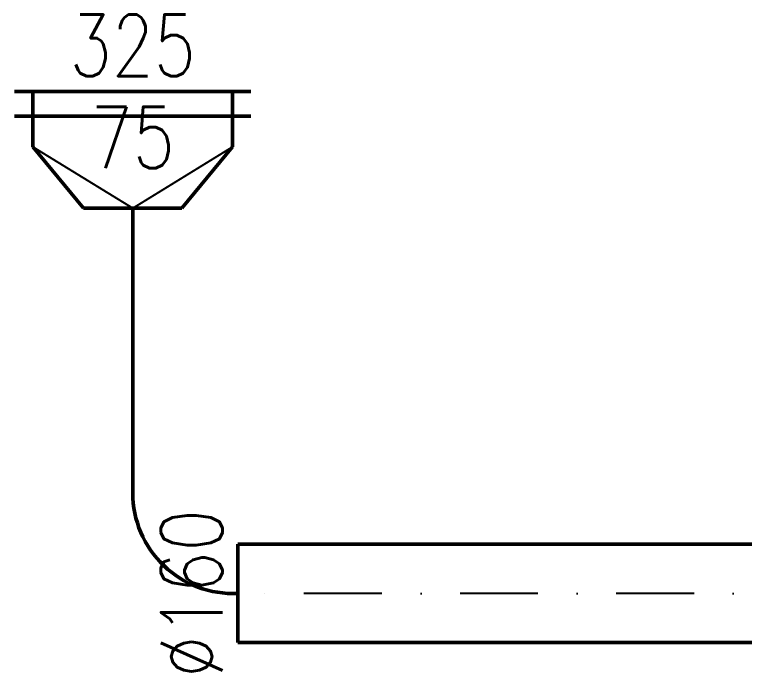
# Model space of a CAD drawing. Header units: millimetres. Extents: x -5302 to 21798, y 61486 to 66330.
# Drawn here: x 14616 to 15805, y 65152 to 66221 of the extents above; entities that cross this region are included whole.
import ezdxf
from ezdxf.enums import TextEntityAlignment as Align

# ---------------------------------------------------------------- set-up
doc = ezdxf.new("R2010")
doc.units = ezdxf.units.MM
doc.header["$LTSCALE"] = 10
doc.linetypes.add('DASHDOT', pattern=[25.4, 12.7, -6.35, 0, -6.35])
doc.linetypes.add('KOLEJE', pattern=[0])
doc.layers.get('0').update_dxf_attribs({"color": 3})
for name, color, linetype, lineweight in [('V-flexo_osy', 3, 'KOLEJE', 50), ('V-objekty', 3, 'Continuous', 50), ('V-tvarovky', 3, 'Continuous', 50)]:
    doc.layers.add(name, color=color, linetype=linetype, lineweight=lineweight)
for name, color, linetype in [('V-objekty-popis', 3, 'Continuous'), ('V-tvarovky-popis', 3, 'Continuous'), ('VZT_pomocná', 3, 'Continuous')]:
    doc.layers.add(name, color=color, linetype=linetype)
doc.styles.get("Standard").update_dxf_attribs({"font": 'simplex.shx', "width": 0.8})
doc.linetypes.add('KOLEJE_2', pattern='A,2,[141,CADKON.SHX,S=3,R=0,X=0,Y=0],1.5', length=3.5)

# ---------------------------------------------------------------- blocks, each defined once
blk = doc.blocks.new('*U82', base_point=(162.5, 40))
at = {"color": 0, "linetype": 'ByBlock', "lineweight": -2, "ltscale": 2000}
for points in [[(0, 0), (325, 0), (325, 40), (0, 40), (0, 0)], [(0, 0), (-30, 0)], [(325, 0), (355, 0)]]:
    blk.add_lwpolyline(points, dxfattribs=at)
blk = doc.blocks.new('*U83')
at = {"color": 0, "linetype": 'ByBlock', "lineweight": -2, "ltscale": 2000}
for p, q in [((0, 162.5), (0, 192.5)), ((50, 162.5), (0, 162.5)), ((0, 162.5), (0, 162.5)), ((0, 162.5), (0, -162.5)), ((50, 162.5), (150, 80)), ((150, 80), (150, 80)), ((150, 80), (150, -80)), ((150, 80), (150, 80)), ((150, -80), (50, -162.5)), ((150, -80), (150, -80)), ((150, -80), (150, -80)), ((50, -162.5), (0, -162.5)), ((0, -162.5), (0, -192.5)), ((0, -162.5), (0, -162.5))]:
    blk.add_line(p, q, dxfattribs=at)
at = {"color": 2, "linetype": 'DASHDOT', "lineweight": 25, "ltscale": 2000}
for p, q in [((50, 162.5), (150, 0)), ((150, 0), (50, -162.5))]:
    blk.add_line(p, q, dxfattribs=at)
blk = doc.blocks.new('*U204', base_point=(162.5, 40))
at = {"color": 0, "linetype": 'ByBlock', "lineweight": -2, "ltscale": 2000}
for points in [[(0, 0), (325, 0), (325, 40), (0, 40), (0, 0)], [(0, 0), (-30, 0)], [(325, 0), (355, 0)]]:
    blk.add_lwpolyline(points, dxfattribs=at)
blk = doc.blocks.new('*U205')
at = {"color": 0, "linetype": 'ByBlock', "lineweight": -2, "ltscale": 2000}
for p, q in [((0, 162.5), (0, 192.5)), ((50, 162.5), (0, 162.5)), ((0, 162.5), (0, 162.5)), ((0, 162.5), (0, -162.5)), ((50, 162.5), (150, 80)), ((150, 80), (150, 80)), ((150, 80), (150, -80)), ((150, 80), (150, 80)), ((150, -80), (50, -162.5)), ((150, -80), (150, -80)), ((150, -80), (150, -80)), ((50, -162.5), (0, -162.5)), ((0, -162.5), (0, -192.5)), ((0, -162.5), (0, -162.5))]:
    blk.add_line(p, q, dxfattribs=at)
at = {"color": 2, "linetype": 'DASHDOT', "lineweight": 25, "ltscale": 2000}
for p, q in [((50, 162.5), (150, 0)), ((150, 0), (50, -162.5))]:
    blk.add_line(p, q, dxfattribs=at)
blk = doc.blocks.new('*U252')
at = {"color": 0, "linetype": 'ByBlock', "lineweight": -2, "ltscale": 2000}
for p, q in [((0, 160), (0, 0)), ((1251.24, 160), (0, 160)), ((1251.24, 0), (1251.24, 160)), ((0, 0), (1251.24, 0))]:
    blk.add_line(p, q, dxfattribs=at)
at = {"color": 2, "linetype": 'DASHDOT', "lineweight": 25}
blk.add_line((0, 80), (1251.24, 80), dxfattribs=at)

msp = doc.modelspace()

# ---------------------------------------------------------------- linework, layer by layer
at = {"layer": 'V-flexo_osy', "linetype": 'KOLEJE_2', "ltscale": 2}
msp.add_lwpolyline([(14808.9, 65905.7), (14808.9, 65442.3, 0.426874), (14979.8, 65278.6, -0.331768)], format="xyb", dxfattribs=at)
at = {"layer": 'VZT_pomocná', "ltscale": 2000}
msp.add_lwpolyline([(14808.9, 65710.7), (14808.9, 65442.3, 0.426874), (14979.8, 65278.6, -0.331768)], format="xyb", dxfattribs=at)

# ---------------------------------------------------------------- block references
at = {"layer": 'V-objekty', "ltscale": 2000, "xscale": -1}
for name, rotation in [('*U82', 180), ('*U204', 180), ('*U83', 90.00000000000192), ('*U205', 90.00000000000192)]:
    msp.add_blockref(name, (14808.9, 66055.7), dxfattribs=dict(at, rotation=rotation))
at = {"layer": 'V-tvarovky', "ltscale": 2000, "rotation": 179.9999999999996}
msp.add_blockref('*U252', (16231.1, 65358.6), dxfattribs=at)

# ---------------------------------------------------------------- texts
at = {"layer": 'V-objekty-popis', "color": 3, "width": 0.8}
msp.add_text('325', height=100, dxfattribs=at).set_placement((14808.9, 66120.7), align=Align.CENTER)
msp.add_text('75', height=100, dxfattribs=at).set_placement((14808.9, 66070.7), align=Align.TOP_CENTER)
at = {"layer": 'V-tvarovky-popis', "color": 3, "width": 0.8}
msp.add_text('%%c160', height=100, rotation=90, dxfattribs=at).set_placement((14954.8, 65278.6), align=Align.CENTER)

doc.saveas('drawing.dxf')
